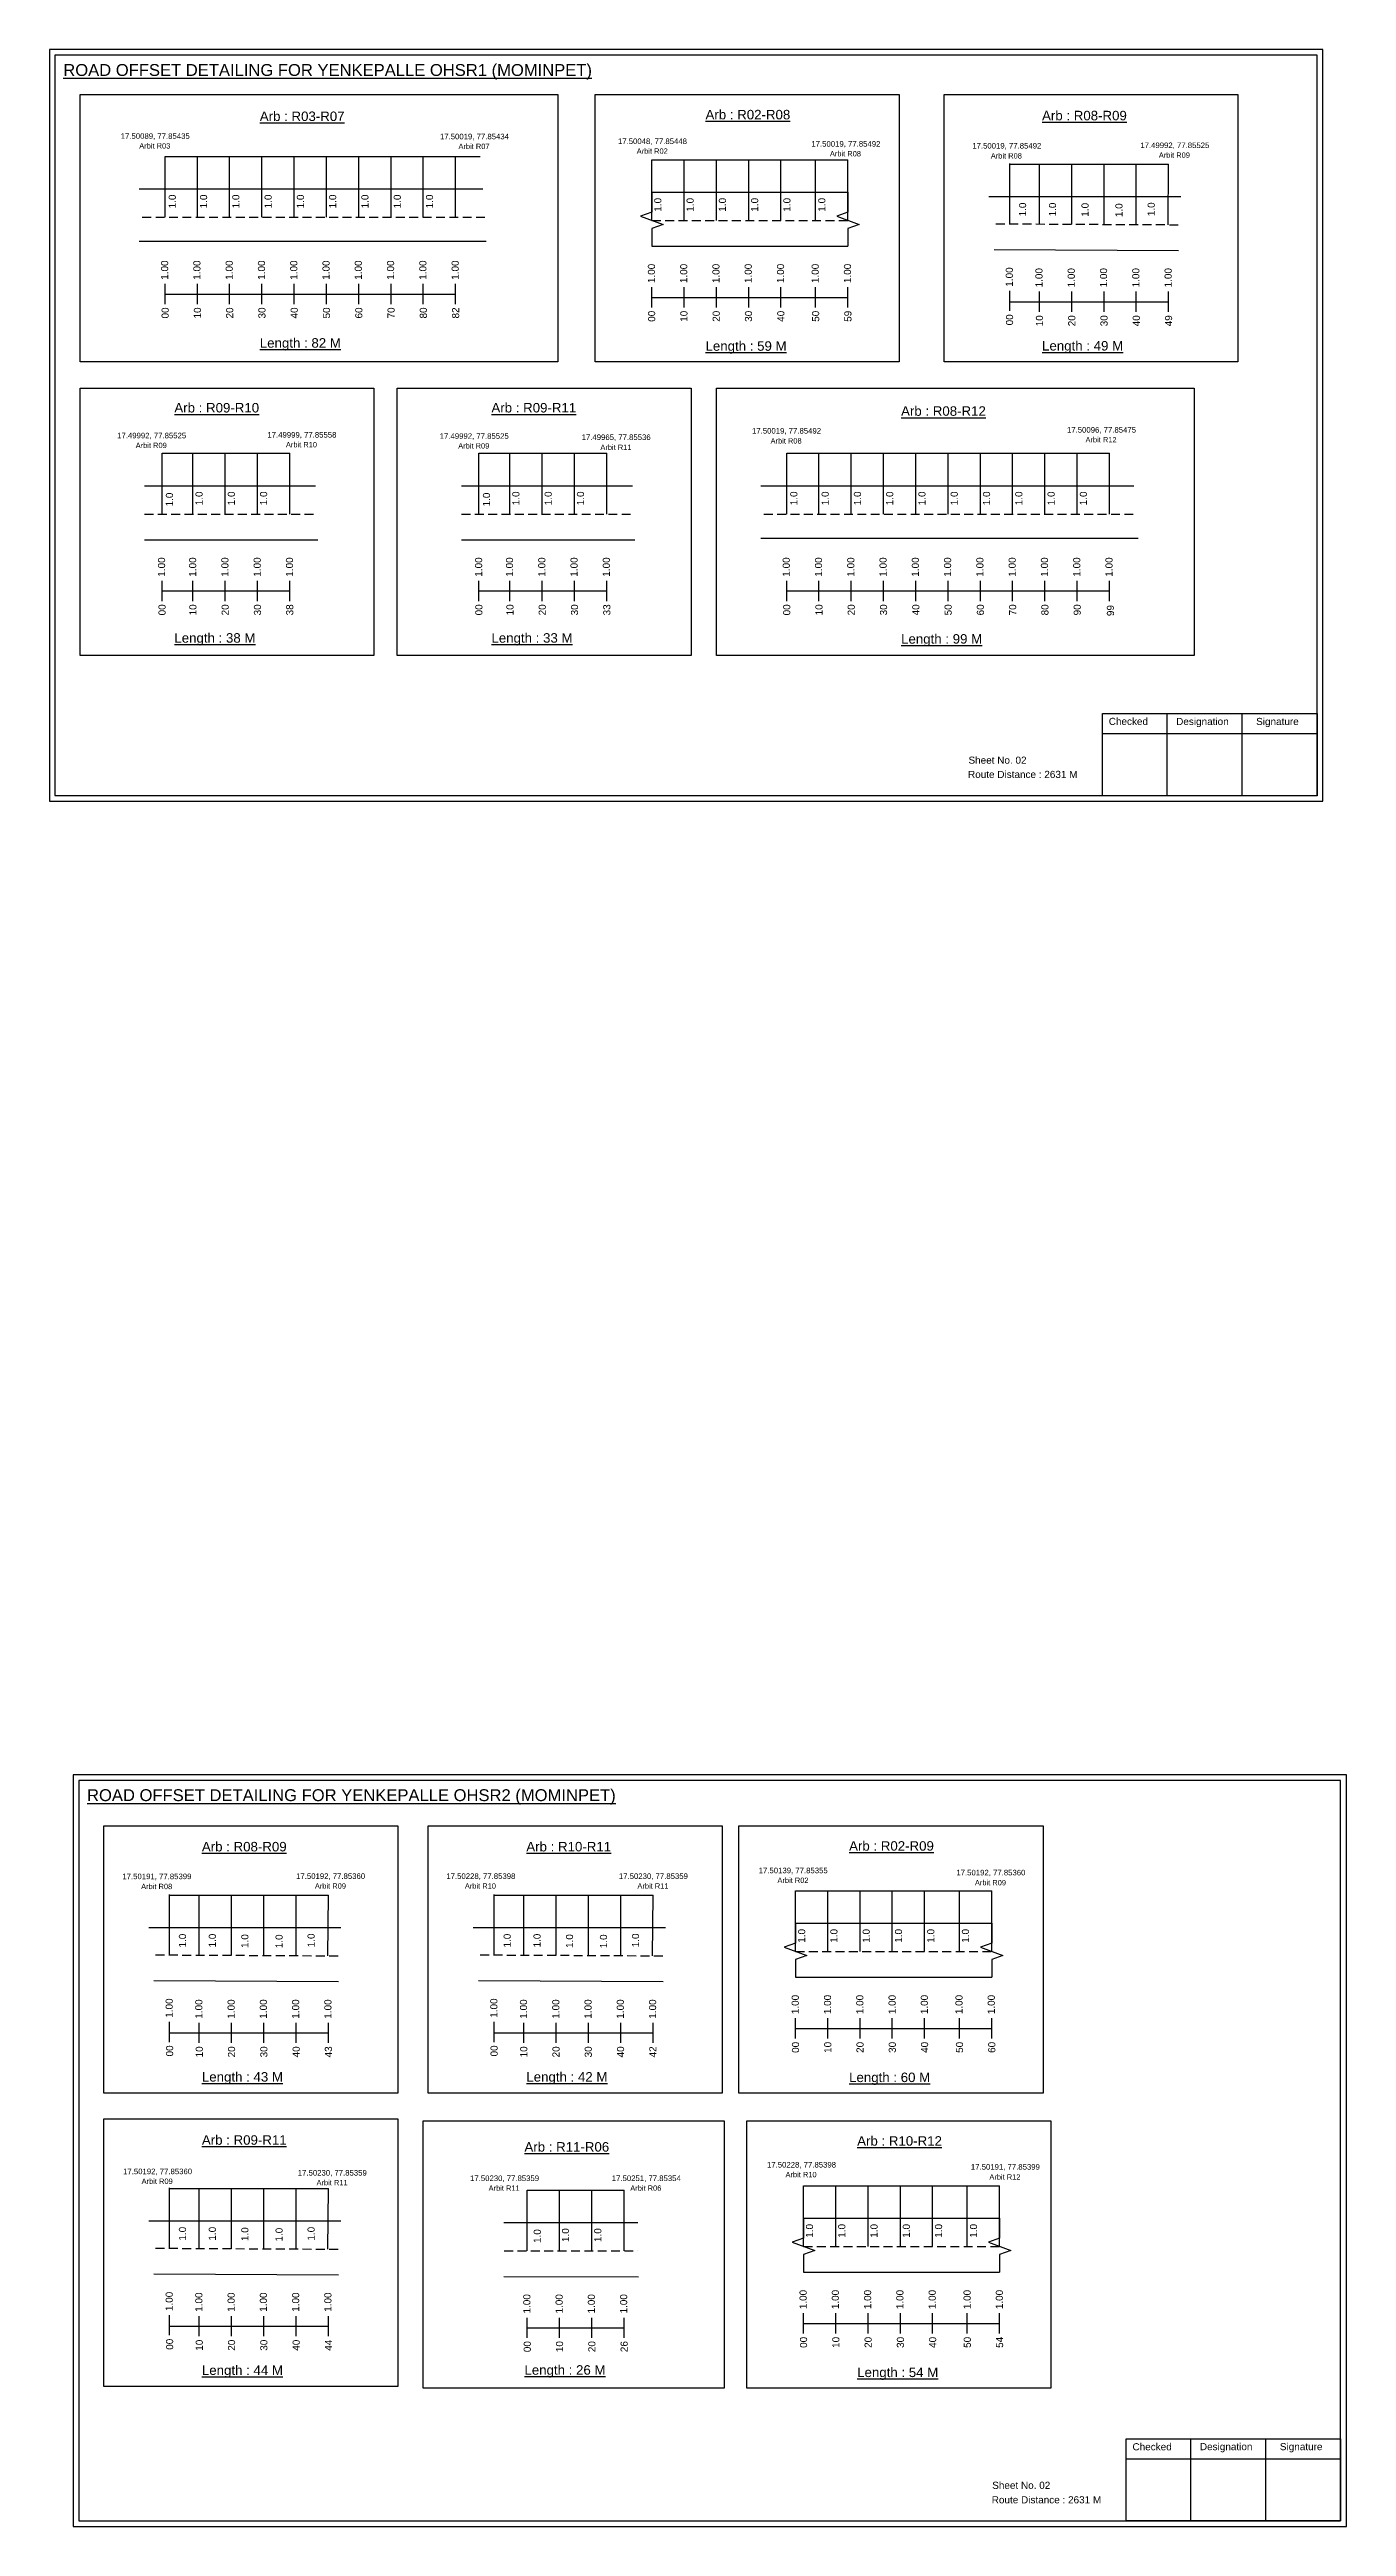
# Model space of a CAD drawing. Header units: inches. Extents: x 1121 to 7703, y 222 to 1459.
# Drawn here: x 5020 to 5566, y 317 to 1361 of the extents above; entities that cross this region are included whole.
import ezdxf

# ---------------------------------------------------------------- set-up
doc = ezdxf.new("R2010")
doc.units = ezdxf.units.IN
doc.header["$MEASUREMENT"] = 0
doc.linetypes.add('DASHED2', pattern=[0.375, 0.25, -0.125])
doc.layers.add('PDF_Geometry', color=7, linetype='Continuous')
doc.layers.add('PDF_Text', color=5, linetype='Continuous')
doc.styles.add('PDF Arial', font='arial.ttf')
doc.styles.get("Standard").update_dxf_attribs({"font": 'arial.ttf'})

msp = doc.modelspace()

# ---------------------------------------------------------------- linework, layer by layer
at = {"color": 5}
for p, q in [((5068.6, 1315.5), (5201.4, 1315.5)), ((5273.7, 1314.2), (5356.3, 1314.2)), ((5424.5, 1312.3), (5491.4, 1312.3)), ((5067.3, 1190.5), (5121.1, 1190.5)), ((5200.8, 1190.5), (5254.7, 1190.5)), ((5330.5, 1190.5), (5466.5, 1190.5)), ((5334.2, 584.8), (5416.9, 584.8)), ((5070.5, 582.9), (5137.4, 582.9)), ((5207.2, 582.9), (5274.2, 582.9)), ((5070.5, 459.3), (5137.4, 459.3)), ((5337.6, 460.5), (5420.2, 460.5)), ((5221.2, 458.6), (5262, 458.6))]:
    msp.add_line(p, q, dxfattribs=at)
for p, q in [((5068.6, 1290), (5068.6, 1315.5)), ((5082.2, 1290), (5082.2, 1315.5)), ((5095.8, 1290), (5095.8, 1315.5)), ((5109.4, 1290), (5109.4, 1315.5)), ((5123, 1290), (5123, 1315.5)), ((5136.6, 1290), (5136.6, 1315.5)), ((5150.2, 1290), (5150.2, 1315.5)), ((5163.8, 1290), (5163.8, 1315.5)), ((5177.4, 1290), (5177.4, 1315.5)), ((5191, 1290), (5191, 1315.5)), ((5273.7, 1288.6), (5273.7, 1314.2)), ((5287.3, 1288.6), (5287.3, 1314.2)), ((5300.9, 1288.6), (5300.9, 1314.2)), ((5314.5, 1288.6), (5314.5, 1314.2)), ((5328.1, 1288.6), (5328.1, 1314.2)), ((5342.7, 1288.6), (5342.7, 1314.2)), ((5356.3, 1288.6), (5356.3, 1314.2)), ((5424.5, 1287.1), (5424.5, 1312.6)), ((5437, 1287), (5437, 1312.3)), ((5450.6, 1287), (5450.6, 1312.3)), ((5464.2, 1287), (5464.2, 1312.3)), ((5477.8, 1286.8), (5477.8, 1312.3)), ((5491.2, 1286.8), (5491.4, 1312.3)), ((5057.7, 1301.9), (5202.5, 1301.9)), ((5273.7, 1300.5), (5356.3, 1300.5)), ((5496.6, 1298.6), (5415.7, 1298.6)), ((5203.9, 1279.7), (5057.7, 1279.7)), ((5273.7, 1277.8), (5356.3, 1277.8)), ((5417.9, 1276.4), (5495.6, 1276)), ((5067.3, 1164.9), (5067.3, 1190.5)), ((5080.3, 1164.9), (5080.3, 1190.5)), ((5093.9, 1164.9), (5093.9, 1190.5)), ((5107.5, 1164.9), (5107.5, 1190.5)), ((5121.1, 1164.9), (5121.1, 1190.5)), ((5200.8, 1164.9), (5200.8, 1190.5)), ((5213.9, 1164.9), (5213.9, 1190.5)), ((5227.5, 1164.9), (5227.5, 1190.5)), ((5241.1, 1164.9), (5241.1, 1190.5)), ((5254.7, 1164.9), (5254.7, 1190.5)), ((5330.5, 1164.9), (5330.5, 1190.5)), ((5344.1, 1164.9), (5344.1, 1190.5)), ((5357.7, 1164.9), (5357.7, 1190.5)), ((5371.3, 1164.9), (5371.3, 1190.5)), ((5384.9, 1164.9), (5384.9, 1190.5)), ((5398.5, 1164.9), (5398.5, 1190.5)), ((5412.1, 1164.9), (5412.1, 1190.5)), ((5425.7, 1164.9), (5425.7, 1190.5)), ((5439.3, 1164.9), (5439.3, 1190.5)), ((5452.9, 1164.9), (5452.9, 1190.5)), ((5466.5, 1164.9), (5466.5, 1190.5)), ((5059.9, 1176.8), (5132, 1176.8)), ((5193.5, 1176.8), (5265.5, 1176.8)), ((5319.6, 1176.8), (5476.8, 1176.8)), ((5059.9, 1154.1), (5133, 1154.1)), ((5193.5, 1154.1), (5266.5, 1154.1)), ((5478.6, 1154.6), (5319.6, 1154.6)), ((5334.2, 559.2), (5334.2, 584.8)), ((5347.8, 559.2), (5347.8, 584.8)), ((5361.4, 559.2), (5361.4, 584.8)), ((5375, 559.2), (5375, 584.8)), ((5388.6, 559.2), (5388.6, 584.8)), ((5403.3, 559.2), (5403.3, 584.8)), ((5416.9, 559.2), (5416.9, 584.8)), ((5070.5, 557.7), (5070.5, 583.2)), ((5083, 557.6), (5083, 582.9)), ((5096.6, 557.6), (5096.6, 582.9)), ((5110.2, 557.6), (5110.2, 582.9)), ((5123.8, 557.4), (5123.8, 582.9)), ((5137.2, 557.4), (5137.4, 582.9)), ((5207.2, 557.7), (5207.2, 583.2)), ((5219.8, 557.6), (5219.8, 582.9)), ((5233.4, 557.6), (5233.4, 582.9)), ((5247, 557.6), (5247, 582.9)), ((5260.6, 557.4), (5260.6, 582.9)), ((5273.9, 557.4), (5274.2, 582.9)), ((5142.6, 569.2), (5061.7, 569.2)), ((5279.4, 569.2), (5198.4, 569.2)), ((5334.2, 571.1), (5416.9, 571.1)), ((5063.9, 547), (5141.6, 546.6)), ((5200.7, 547), (5278.4, 546.6)), ((5334.2, 548.4), (5416.9, 548.4)), ((5070.5, 434.1), (5070.5, 459.6)), ((5083, 434), (5083, 459.3)), ((5096.6, 434), (5096.6, 459.3)), ((5110.2, 434), (5110.2, 459.3)), ((5123.8, 433.8), (5123.8, 459.3)), ((5137.2, 433.8), (5137.4, 459.3)), ((5337.6, 434.9), (5337.6, 460.5)), ((5351.2, 434.9), (5351.2, 460.5)), ((5364.8, 434.9), (5364.8, 460.5)), ((5378.4, 434.9), (5378.4, 460.5)), ((5392, 434.9), (5392, 460.5)), ((5406.6, 434.9), (5406.6, 460.5)), ((5420.2, 434.9), (5420.2, 460.5)), ((5221.2, 433.1), (5221.2, 458.6)), ((5234.8, 433.1), (5234.8, 458.6)), ((5248.4, 433.1), (5248.4, 458.6)), ((5262, 433.1), (5262, 458.6)), ((5142.6, 445.6), (5061.7, 445.6)), ((5211.3, 445), (5267.8, 445)), ((5337.6, 446.8), (5420.2, 446.8)), ((5063.9, 423.4), (5141.6, 423)), ((5211.3, 422.3), (5268.1, 422.2)), ((5337.6, 424.1), (5420.2, 424.1))]:
    msp.add_line(p, q)
at = {"linetype": 'DASHED2', "ltscale": 15}
for p, q in [((5059, 1290), (5203.4, 1290)), ((5273.7, 1288.6), (5356.3, 1288.6)), ((5418.6, 1287.2), (5496.9, 1286.8)), ((5059.9, 1164.9), (5132.5, 1164.9)), ((5193.5, 1164.9), (5266, 1164.9)), ((5320.9, 1164.9), (5476.8, 1164.9)), ((5064.6, 557.8), (5142.9, 557.4)), ((5201.4, 557.8), (5279.7, 557.4)), ((5334.2, 559.2), (5416.9, 559.2)), ((5064.6, 434.2), (5142.9, 433.8)), ((5211.5, 433.1), (5267.8, 433.1)), ((5337.6, 434.9), (5420.2, 434.9))]:
    msp.add_line(p, q, dxfattribs=at)
at = {"color": 217, "true_color": 0x93278f}
for p, q in [((5068.6, 1253.3), (5068.6, 1261.9)), ((5068.6, 1257.6), (5191, 1257.6)), ((5082.2, 1253.3), (5082.2, 1261.9)), ((5095.8, 1253.3), (5095.8, 1261.9)), ((5109.4, 1253.3), (5109.4, 1261.9)), ((5123, 1253.3), (5123, 1261.9)), ((5136.6, 1253.3), (5136.6, 1261.9)), ((5150.2, 1253.3), (5150.2, 1261.9)), ((5163.8, 1253.3), (5163.8, 1261.9)), ((5177.4, 1253.3), (5177.4, 1261.9)), ((5191, 1253.3), (5191, 1261.9)), ((5273.7, 1251.9), (5273.7, 1260.5)), ((5273.7, 1256.2), (5356.3, 1256.2)), ((5287.3, 1251.9), (5287.3, 1260.5)), ((5300.9, 1251.9), (5300.9, 1260.5)), ((5314.5, 1251.9), (5314.5, 1260.5)), ((5328.1, 1251.9), (5328.1, 1260.5)), ((5342.7, 1251.9), (5342.7, 1260.5)), ((5356.3, 1251.9), (5356.3, 1260.5)), ((5424.5, 1250.5), (5424.5, 1259)), ((5424.5, 1254.3), (5491.4, 1254.3)), ((5437, 1250.1), (5437, 1258.6)), ((5450.6, 1250.1), (5450.6, 1258.6)), ((5464.2, 1250.1), (5464.2, 1258.6)), ((5477.8, 1250.1), (5477.8, 1258.6)), ((5491.4, 1250.1), (5491.4, 1258.6)), ((5067.3, 1128.2), (5067.3, 1136.8)), ((5067.3, 1132.5), (5121.1, 1132.5)), ((5080.3, 1128.2), (5080.3, 1136.8)), ((5093.9, 1128.2), (5093.9, 1136.8)), ((5107.5, 1128.2), (5107.5, 1136.8)), ((5121.1, 1128.2), (5121.1, 1136.8)), ((5200.8, 1128.2), (5200.8, 1136.8)), ((5200.8, 1132.5), (5254.7, 1132.5)), ((5213.9, 1128.2), (5213.9, 1136.8)), ((5227.5, 1128.2), (5227.5, 1136.8)), ((5241.1, 1128.2), (5241.1, 1136.8)), ((5254.7, 1128.2), (5254.7, 1136.8)), ((5330.5, 1128.2), (5330.5, 1136.8)), ((5330.5, 1132.5), (5466.5, 1132.5)), ((5344.1, 1128.2), (5344.1, 1136.8)), ((5357.7, 1128.2), (5357.7, 1136.8)), ((5371.3, 1128.2), (5371.3, 1136.8)), ((5384.9, 1128.2), (5384.9, 1136.8)), ((5398.5, 1128.2), (5398.5, 1136.8)), ((5412.1, 1128.2), (5412.1, 1136.8)), ((5425.7, 1128.2), (5425.7, 1136.8)), ((5439.3, 1128.2), (5439.3, 1136.8)), ((5452.9, 1128.2), (5452.9, 1136.8)), ((5466.5, 1128.2), (5466.5, 1136.8)), ((5070.5, 521), (5070.5, 529.6)), ((5070.5, 524.9), (5137.4, 524.9)), ((5083, 520.7), (5083, 529.2)), ((5096.6, 520.7), (5096.6, 529.2)), ((5110.2, 520.7), (5110.2, 529.2)), ((5123.8, 520.7), (5123.8, 529.2)), ((5137.4, 520.7), (5137.4, 529.2)), ((5207.2, 521), (5207.2, 529.6)), ((5207.2, 524.9), (5274.2, 524.9)), ((5219.8, 520.7), (5219.8, 529.2)), ((5233.4, 520.7), (5233.4, 529.2)), ((5247, 520.7), (5247, 529.2)), ((5260.6, 520.7), (5260.6, 529.2)), ((5274.2, 520.7), (5274.2, 529.2)), ((5334.2, 522.5), (5334.2, 531.1)), ((5334.2, 526.8), (5416.9, 526.8)), ((5347.8, 522.5), (5347.8, 531.1)), ((5361.4, 522.5), (5361.4, 531.1)), ((5375, 522.5), (5375, 531.1)), ((5388.6, 522.5), (5388.6, 531.1)), ((5403.3, 522.5), (5403.3, 531.1)), ((5416.9, 522.5), (5416.9, 531.1)), ((5070.5, 397.5), (5070.5, 406)), ((5070.5, 401.3), (5137.4, 401.4)), ((5083, 397.1), (5083, 405.6)), ((5096.6, 397.1), (5096.6, 405.6)), ((5110.2, 397.1), (5110.2, 405.6)), ((5123.8, 397.1), (5123.8, 405.6)), ((5137.4, 397.1), (5137.4, 405.6)), ((5221.2, 396.4), (5221.2, 404.9)), ((5221.2, 400.7), (5262, 400.7)), ((5234.8, 396.4), (5234.8, 404.9)), ((5248.4, 396.4), (5248.4, 404.9)), ((5262, 396.4), (5262, 404.9)), ((5337.6, 398.2), (5337.6, 406.8)), ((5337.6, 402.5), (5420.2, 402.5)), ((5351.2, 398.2), (5351.2, 406.8)), ((5364.8, 398.2), (5364.8, 406.8)), ((5378.4, 398.2), (5378.4, 406.8)), ((5392, 398.2), (5392, 406.8)), ((5406.6, 398.2), (5406.6, 406.8)), ((5420.2, 398.2), (5420.2, 406.8))]:
    msp.add_line(p, q, dxfattribs=at)
for points in [[(5032.8, 1341.7), (5234.1, 1341.7), (5234.1, 1229), (5032.8, 1229)], [(5249.8, 1341.7), (5377.9, 1341.7), (5377.9, 1229), (5249.8, 1229)], [(5396.8, 1341.7), (5520.6, 1341.7), (5520.6, 1229), (5396.8, 1229)], [(5032.8, 1217.9), (5156.6, 1217.9), (5156.6, 1105.3), (5032.8, 1105.3)], [(5166.4, 1217.9), (5290.2, 1217.9), (5290.2, 1105.3), (5166.4, 1105.3)], [(5300.9, 1217.9), (5502.2, 1217.9), (5502.2, 1105.3), (5300.9, 1105.3)], [(5042.8, 612.2), (5166.6, 612.2), (5166.6, 499.6), (5042.8, 499.6)], [(5179.5, 612.2), (5303.3, 612.2), (5303.3, 499.6), (5179.5, 499.6)], [(5310.4, 612.2), (5438.5, 612.2), (5438.5, 499.6), (5310.4, 499.6)], [(5042.8, 488.7), (5166.6, 488.7), (5166.6, 376), (5042.8, 376)], [(5177.3, 487.9), (5304.1, 487.9), (5304.1, 375.3), (5177.3, 375.3)], [(5313.7, 487.9), (5441.8, 487.9), (5441.8, 375.3), (5313.7, 375.3)]]:
    msp.add_lwpolyline(points, close=True)
at = {"linetype": 'Continuous'}
for points in [[(5273.7, 1300.5), (5273.7, 1292.1), (5268.9, 1290.4), (5278.4, 1286.9), (5273.7, 1285.2), (5273.7, 1277.8)], [(5356.3, 1300.5), (5356.3, 1292.1), (5351.6, 1290.4), (5361, 1286.9), (5356.3, 1285.2), (5356.3, 1277.8)], [(5334.2, 571.1), (5334.2, 562.7), (5329.5, 561), (5339, 557.5), (5334.2, 555.8), (5334.2, 548.4)], [(5416.9, 571.1), (5416.9, 562.7), (5412.1, 561), (5421.6, 557.5), (5416.9, 555.8), (5416.9, 548.4)], [(5337.6, 446.8), (5337.6, 438.4), (5332.8, 436.7), (5342.3, 433.2), (5337.6, 431.5), (5337.6, 424.1)], [(5420.2, 446.8), (5420.2, 438.4), (5415.5, 436.7), (5425, 433.2), (5420.2, 431.5), (5420.2, 424.1)]]:
    msp.add_lwpolyline(points, dxfattribs=at)
at = {"layer": 'PDF_Geometry'}
for points in [[(5019.9, 1360.6), (5019.9, 1043.9), (5556.4, 1043.9), (5556.4, 1360.6)], [(5022.2, 1358.3), (5022.2, 1046.3), (5554, 1046.3), (5554, 1358.3)], [(5029.9, 633.7), (5029.9, 317), (5566.4, 317), (5566.4, 633.7)], [(5032.2, 631.3), (5032.2, 319.4), (5563.9, 319.4), (5563.9, 631.3)]]:
    msp.add_lwpolyline(points, close=True, dxfattribs=at)
at = {"layer": 'PDF_Geometry', "color": 242, "true_color": 0xcc1f26}
for points in [[(5554, 1046.2), (5463.6, 1046.2), (5463.6, 1080.8), (5554, 1080.8)], [(5563.9, 319.3), (5473.6, 319.3), (5473.6, 353.9), (5563.9, 353.9)]]:
    msp.add_lwpolyline(points, close=True, dxfattribs=at)
for points in [[(5490.6, 1080.8), (5490.6, 1046.2)], [(5522.3, 1080.8), (5522.3, 1046.2)], [(5463.6, 1072.5), (5554, 1072.5)], [(5473.6, 345.5), (5563.9, 345.5)], [(5500.6, 353.9), (5500.6, 319.3)], [(5532.3, 353.9), (5532.3, 319.3)]]:
    msp.add_lwpolyline(points, dxfattribs=at)

# ---------------------------------------------------------------- texts
at = {"color": 242, "true_color": 0xcd2027}
for s, height, p in [('%%UROAD OFFSET DETAILING FOR YENKEPALLE OHSR1 (MOMINPET)', 5, (5025.7, 1349.5)), ('%%UArb : R03-R07', 4, (5108.5, 1330.5)), ('%%UArb : R02-R08', 4, (5296.3, 1331.2)), ('%%UArb : R08-R09', 4, (5438.1, 1330.8)), ('%%ULength : 82 M', 4, (5108.5, 1235)), ('%%ULength : 59 M', 4, (5296.3, 1233.7)), ('%%ULength : 49 M', 4, (5438.1, 1233.8)), ('%%UArb : R09-R10', 4, (5072.5, 1207.7)), ('%%UArb : R09-R11', 4, (5206.1, 1207.7)), ('%%UArb : R08-R12', 4, (5378.7, 1206.3)), ('%%ULength : 38 M', 4, (5072.5, 1110.7)), ('%%ULength : 33 M', 4, (5206.1, 1110.7)), ('%%ULength : 99 M', 4, (5378.7, 1110.3)), ('%%UROAD OFFSET DETAILING FOR YENKEPALLE OHSR2 (MOMINPET)', 5, (5035.7, 622.6)), ('%%UArb : R08-R09', 4, (5084.1, 601.4)), ('%%UArb : R10-R11', 4, (5220.8, 601.4)), ('%%UArb : R02-R09', 4, (5356.8, 601.7)), ('%%ULength : 43 M', 4, (5084.1, 504.4)), ('%%ULength : 42 M', 4, (5220.8, 504.4)), ('%%ULength : 60 M', 4, (5356.8, 504.2)), ('%%UArb : R09-R11', 4, (5084.1, 477.8)), ('%%UArb : R10-R12', 4, (5360.2, 477.4)), ('%%UArb : R11-R06', 4, (5220, 474.9)), ('%%ULength : 44 M', 4, (5084.1, 380.8)), ('%%ULength : 26 M', 4, (5220, 380.9)), ('%%ULength : 54 M', 4, (5360.2, 379.9))]:
    msp.add_text(s, height=height, dxfattribs=at).set_placement(p)
at = {"color": 5}
for s, height, p in [('17.50089, 77.85435', 2.34, (5049.9, 1323)), ('Arbit R03', 2.25, (5057.7, 1318.9)), ('17.50019, 77.85434', 2.34, (5184.4, 1322.8)), ('Arbit R07', 2.25, (5192.2, 1318.7)), ('17.50048, 77.85448', 2.34, (5259.4, 1320.8)), ('Arbit R02', 2.25, (5267.3, 1316.7)), ('17.50019, 77.85492', 2.34, (5340.9, 1319.7)), ('Arbit R08', 2.25, (5348.7, 1315.6)), ('17.50019, 77.85492', 2.34, (5408.7, 1318.9)), ('Arbit R08', 2.25, (5416.5, 1314.7)), ('17.49992, 77.85525', 2.34, (5479.5, 1319.1)), ('Arbit R09', 2.25, (5487.3, 1315)), ('17.50019, 77.85492', 2.34, (5315.9, 1198.8)), ('17.50096, 77.85475', 2.34, (5448.6, 1199.2)), ('17.49992, 77.85525', 2.34, (5048.4, 1196.8)), ('Arbit R09', 2.25, (5056.2, 1192.7)), ('17.49999, 77.85558', 2.34, (5111.7, 1197.1)), ('Arbit R10', 2.25, (5119.5, 1193)), ('17.49992, 77.85525', 2.34, (5184.3, 1196.6)), ('Arbit R09', 2.25, (5192.1, 1192.5)), ('17.49965, 77.85536', 2.34, (5244.1, 1196.1)), ('Arbit R11', 2.25, (5252, 1191.9)), ('Arbit R08', 2.25, (5323.7, 1194.6)), ('Arbit R12', 2.25, (5456.4, 1195.1)), ('17.50191, 77.85399', 2.34, (5050.6, 589.7)), ('Arbit R08', 2.25, (5058.5, 585.5)), ('17.50192, 77.85360', 2.34, (5123.8, 589.8)), ('Arbit R09', 2.25, (5131.7, 585.7)), ('17.50228, 77.85398', 2.34, (5187.1, 589.8)), ('Arbit R10', 2.25, (5194.9, 585.7)), ('17.50230, 77.85359', 2.34, (5259.8, 589.8)), ('Arbit R11', 2.25, (5267.6, 585.7)), ('17.50139, 77.85355', 2.34, (5318.7, 592.2)), ('Arbit R02', 2.25, (5326.6, 588.1)), ('17.50192, 77.85360', 2.34, (5402, 591.3)), ('Arbit R09', 2.25, (5409.8, 587.1)), ('17.50228, 77.85398', 2.34, (5322.2, 468.2)), ('17.50192, 77.85360', 2.34, (5050.9, 465.4)), ('Arbit R09', 2.25, (5058.7, 461.3)), ('17.50230, 77.85359', 2.34, (5124.5, 464.8)), ('Arbit R11', 2.25, (5132.4, 460.7)), ('17.50230, 77.85359', 2.34, (5197.1, 462.5)), ('Arbit R11', 2.25, (5204.9, 458.4)), ('17.50251, 77.85354', 2.34, (5256.8, 462.5)), ('Arbit R06', 2.25, (5264.6, 458.4)), ('Arbit R10', 2.25, (5330, 464.1)), ('17.50191, 77.85399', 2.34, (5408.1, 467.3)), ('Arbit R12', 2.25, (5415.9, 463.1))]:
    msp.add_text(s, height=height, dxfattribs=at).set_placement(p)
for p in [(5073.1, 1293.7), (5086.3, 1293.7), (5099.9, 1293.7), (5113.5, 1293.7), (5127.1, 1293.7), (5140.7, 1293.7), (5154.3, 1293.7), (5167.9, 1293.7), (5181.5, 1293.7), (5277.7, 1292.3), (5291.3, 1292.3), (5304.9, 1292.3), (5318.5, 1292.3), (5332.1, 1292.3), (5346.8, 1292.3), (5431.4, 1290.3), (5444, 1290.3), (5457.7, 1290.2), (5472, 1290), (5485.6, 1290.4), (5071.9, 1168.1), (5084.4, 1168.6), (5098, 1168.6), (5111.6, 1168.6), (5205.5, 1168.1), (5217.9, 1168.6), (5231.5, 1168.6), (5245.1, 1168.6), (5335, 1168.6), (5348.2, 1168.6), (5361.8, 1168.6), (5375.4, 1168.6), (5389, 1168.6), (5402.6, 1168.6), (5416.2, 1168.6), (5429.8, 1168.6), (5443.4, 1168.6), (5457, 1168.6), (5077.4, 560.9), (5090, 560.9), (5103.7, 560.7), (5118.1, 560.6), (5131.6, 561), (5214.2, 560.9), (5226.8, 560.9), (5240.5, 560.7), (5254.8, 560.6), (5268.3, 561), (5338.3, 562.9), (5351.9, 562.9), (5365.5, 562.9), (5379.1, 562.9), (5392.7, 562.9), (5407.3, 562.9), (5077.4, 437.4), (5090, 437.4), (5103.7, 437.2), (5118.1, 437), (5131.6, 437.4), (5226.9, 436.4), (5238.8, 436.8), (5252.4, 436.8), (5341.6, 438.6), (5355.2, 438.6), (5368.8, 438.6), (5382.4, 438.6), (5396, 438.6), (5410.7, 438.6)]:
    msp.add_text('1.0', height=3, rotation=90).set_placement(p)
at = {"color": 217, "true_color": 0x93278f}
for s, p in [('1.00', (5069.9, 1263.6)), ('1.00', (5083.5, 1263.6)), ('1.00', (5097.1, 1263.6)), ('1.00', (5110.7, 1263.6)), ('1.00', (5124.3, 1263.6)), ('1.00', (5137.9, 1263.6)), ('1.00', (5151.5, 1263.6)), ('1.00', (5165.1, 1263.6)), ('1.00', (5178.7, 1263.6)), ('1.00', (5192.3, 1263.6)), ('1.00', (5275, 1262.2)), ('1.00', (5288.6, 1262.2)), ('1.00', (5302.2, 1262.2)), ('1.00', (5315.8, 1262.2)), ('1.00', (5329.4, 1262.2)), ('1.00', (5344, 1262.2)), ('1.00', (5357.6, 1262.2)), ('1.00', (5425.8, 1260.7)), ('1.00', (5438.3, 1260.4)), ('1.00', (5451.9, 1260.4)), ('1.00', (5465.5, 1260.4)), ('1.00', (5479.1, 1260.4)), ('1.00', (5492.7, 1260.4)), ('00', (5070.1, 1247.3)), ('10', (5083.7, 1247.3)), ('20', (5097.3, 1247.3)), ('30', (5110.9, 1247.3)), ('40', (5124.5, 1247.3)), ('50', (5138.1, 1247.3)), ('60', (5151.7, 1247.3)), ('70', (5165.3, 1247.3)), ('80', (5178.9, 1247.3)), ('82', (5192.5, 1247.3)), ('00', (5275.1, 1245.9)), ('10', (5288.7, 1245.9)), ('20', (5302.3, 1245.9)), ('30', (5315.9, 1245.9)), ('40', (5329.5, 1245.9)), ('50', (5344.2, 1245.9)), ('59', (5357.8, 1245.9)), ('00', (5425.9, 1244.4)), ('10', (5438.5, 1244)), ('20', (5452.1, 1244)), ('30', (5465.7, 1244)), ('40', (5479.3, 1244)), ('49', (5492.9, 1244)), ('1.00', (5068.6, 1138.5)), ('1.00', (5081.7, 1138.5)), ('1.00', (5095.3, 1138.5)), ('1.00', (5108.9, 1138.5)), ('1.00', (5122.5, 1138.5)), ('1.00', (5202.2, 1138.5)), ('1.00', (5215.2, 1138.5)), ('1.00', (5228.8, 1138.5)), ('1.00', (5242.4, 1138.5)), ('1.00', (5256, 1138.5)), ('1.00', (5331.8, 1138.5)), ('1.00', (5345.4, 1138.5)), ('1.00', (5359, 1138.5)), ('1.00', (5372.6, 1138.5)), ('1.00', (5386.2, 1138.5)), ('1.00', (5399.8, 1138.5)), ('1.00', (5413.4, 1138.5)), ('1.00', (5427, 1138.5)), ('1.00', (5440.6, 1138.5)), ('1.00', (5454.2, 1138.5)), ('1.00', (5467.8, 1138.5)), ('00', (5068.8, 1122.2)), ('10', (5081.8, 1122.2)), ('20', (5095.4, 1122.2)), ('30', (5109, 1122.2)), ('38', (5122.6, 1122.2)), ('00', (5202.3, 1122.2)), ('10', (5215.4, 1122.2)), ('20', (5229, 1122.2)), ('30', (5242.6, 1122.2)), ('33', (5256.2, 1122.2)), ('00', (5332, 1122.2)), ('10', (5345.6, 1122.2)), ('20', (5359.2, 1122.2)), ('30', (5372.8, 1122.2)), ('40', (5386.4, 1122.2)), ('50', (5400, 1122.2)), ('60', (5413.6, 1122.2)), ('70', (5427.2, 1122.2)), ('80', (5440.8, 1122.2)), ('90', (5454.4, 1122.2)), ('99', (5468.4, 1121.9)), ('1.00', (5071.8, 531.3)), ('1.00', (5084.3, 530.9)), ('1.00', (5097.9, 530.9)), ('1.00', (5111.5, 530.9)), ('1.00', (5125.1, 530.9)), ('1.00', (5138.7, 530.9)), ('1.00', (5208.6, 531.3)), ('1.00', (5221.1, 530.9)), ('1.00', (5234.7, 530.9)), ('1.00', (5248.3, 530.9)), ('1.00', (5261.9, 530.9)), ('1.00', (5275.5, 530.9)), ('1.00', (5335.6, 532.8)), ('1.00', (5349.2, 532.8)), ('1.00', (5362.8, 532.8)), ('1.00', (5376.4, 532.8)), ('1.00', (5390, 532.8)), ('1.00', (5404.6, 532.8)), ('1.00', (5418.2, 532.8)), ('00', (5072, 515)), ('10', (5084.5, 514.6)), ('20', (5098.1, 514.6)), ('30', (5111.7, 514.6)), ('40', (5125.3, 514.6)), ('43', (5138.9, 514.6)), ('00', (5208.7, 515)), ('10', (5221.2, 514.6)), ('20', (5234.8, 514.6)), ('30', (5248.4, 514.6)), ('40', (5262, 514.6)), ('42', (5275.6, 514.6)), ('00', (5335.7, 516.5)), ('10', (5349.3, 516.5)), ('20', (5362.9, 516.5)), ('30', (5376.5, 516.5)), ('40', (5390.1, 516.5)), ('50', (5404.8, 516.5)), ('60', (5418.4, 516.5)), ('1.00', (5071.8, 407.7)), ('1.00', (5084.3, 407.4)), ('1.00', (5097.9, 407.4)), ('1.00', (5111.5, 407.4)), ('1.00', (5125.1, 407.4)), ('1.00', (5138.7, 407.4)), ('1.00', (5222.5, 406.7)), ('1.00', (5236.1, 406.7)), ('1.00', (5249.7, 406.7)), ('1.00', (5263.3, 406.7)), ('1.00', (5338.9, 408.5)), ('1.00', (5352.5, 408.5)), ('1.00', (5366.1, 408.5)), ('1.00', (5379.7, 408.5)), ('1.00', (5393.3, 408.5)), ('1.00', (5408, 408.5)), ('1.00', (5421.6, 408.5)), ('00', (5339.1, 392.2)), ('10', (5352.7, 392.2)), ('20', (5366.3, 392.2)), ('30', (5379.9, 392.2)), ('40', (5393.5, 392.2)), ('50', (5408.1, 392.2)), ('54', (5421.7, 392.2)), ('00', (5072, 391.4)), ('10', (5084.5, 391)), ('20', (5098.1, 391)), ('30', (5111.7, 391)), ('40', (5125.3, 391)), ('44', (5138.9, 391)), ('00', (5222.7, 390.4)), ('10', (5236.3, 390.4)), ('20', (5249.9, 390.4)), ('26', (5263.5, 390.4))]:
    msp.add_text(s, height=3, rotation=90, dxfattribs=at).set_placement(p)
for s, p in [('Sheet No. 02', (5407.1, 1059.7)), ('Route Distance : 2631 M', (5406.9, 1053.7)), ('Sheet No. 02', (5417.1, 332.8)), ('Route Distance : 2631 M', (5416.9, 326.7))]:
    msp.add_text(s, height=3).set_placement(p)
at = {"layer": 'PDF_Text', "color": 7, "attachment_point": 7, "style": 'PDF Arial'}
for s, insert, char_height in [('Checked', (5466.2, 1076), 3), ('Designation', (5494.6, 1075.1), 3.001), ('Signature', (5528.3, 1075.1), 3), ('Checked', (5476.2, 349), 3), ('Designation', (5504.6, 348.2), 3.001), ('Signature', (5538.3, 348.2), 3)]:
    msp.add_mtext(s, dxfattribs=dict(at, insert=insert, char_height=char_height))

doc.saveas('drawing.dxf')
